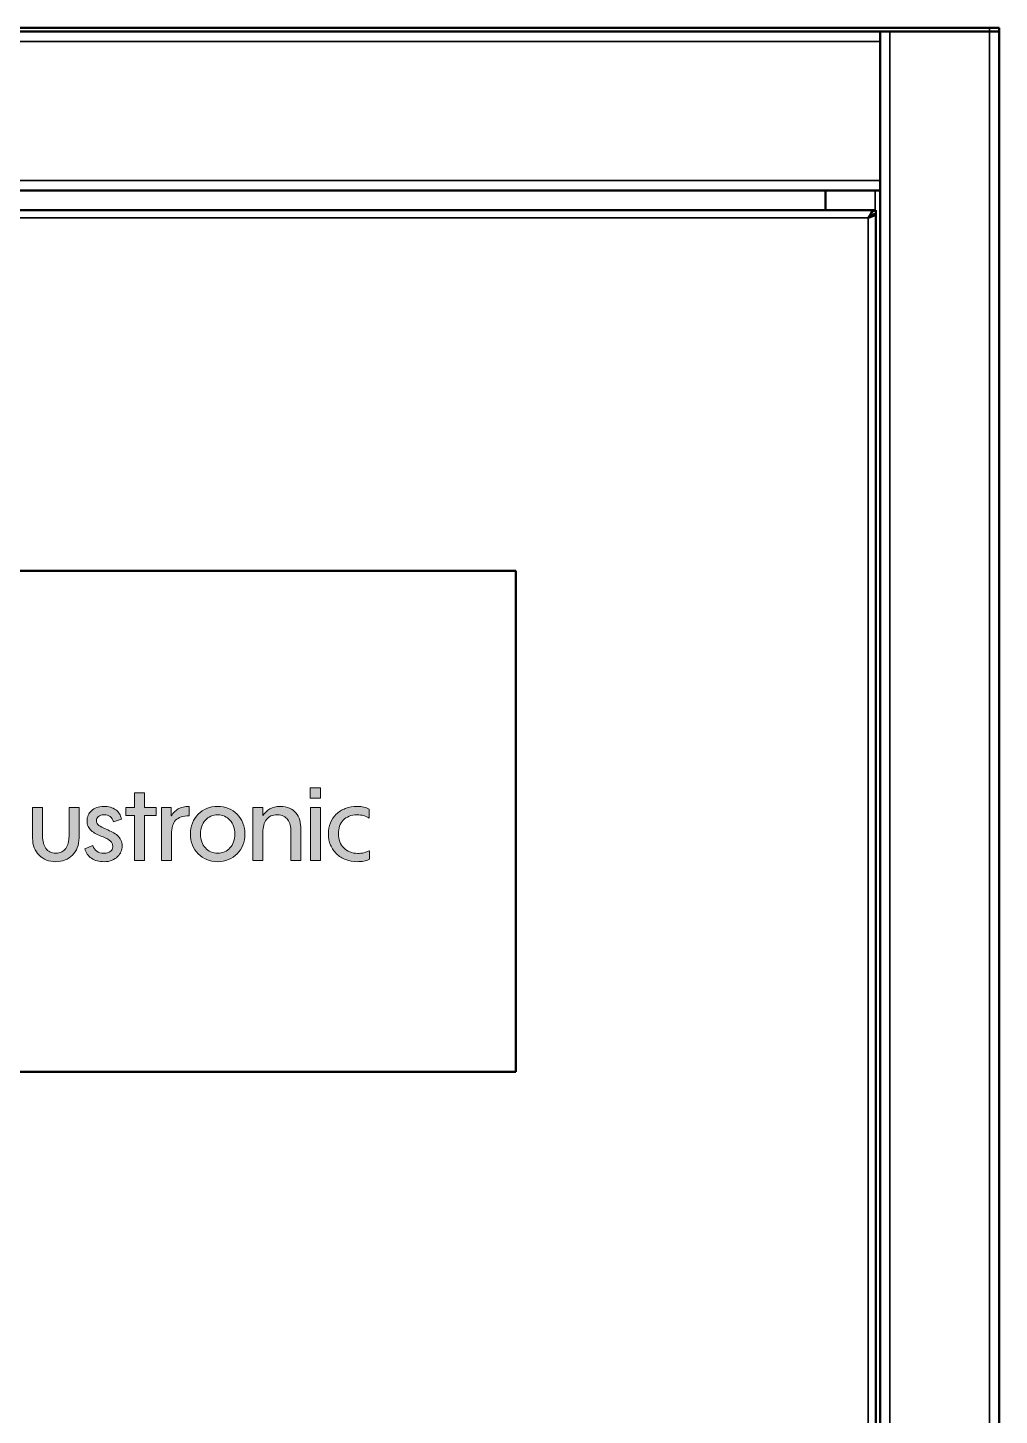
# Model space of a CAD drawing. Header units: millimetres. Extents: x 0 to 62, y -17 to 160.
# Drawn here: x 31.06 to 62.11, y 115.64 to 160 of the extents above; entities that cross this region are included whole.
import ezdxf

# ---------------------------------------------------------------- set-up
doc = ezdxf.new("R2010")
doc.units = ezdxf.units.MM
doc.layers.add('Visible (ANSI)', color=7, linetype='Continuous', lineweight=50)
doc.layers.add('Visible Narrow (ANSI)', color=7, linetype='Continuous', lineweight=35)

msp = doc.modelspace()

# ---------------------------------------------------------------- hatches: boundary and pattern name
at = {"linetype": 'ByBlock', "lineweight": 18}
h = msp.add_hatch(color=0, dxfattribs=at)
h.dxf.hatch_style = 1
h.paths.add_polyline_path([(34.795, 134.819), (35.17, 134.819), (35.17, 135.071), (34.795, 135.071), (34.795, 135.545), (34.475, 135.545), (34.475, 135.071), (34.201, 135.071), (34.201, 134.819), (34.475, 134.819), (34.475, 133.375), (34.795, 133.375)])
h = msp.add_hatch(color=0, dxfattribs=at)
h.dxf.hatch_style = 1
edge = h.paths.add_edge_path()
edge.add_spline(control_points=[(38.258, 134.535), (38.258, 134.237), (38.258, 133.879), (38.258, 133.64)], knot_values=[20.249985, 20.249985, 20.249985, 20.249985, 20.624977, 20.624977, 20.624977, 20.624977], degree=3, periodic=0)
edge.add_spline(control_points=[(38.258, 133.64), (38.258, 133.581), (38.258, 133.529), (38.258, 133.487)], knot_values=[20.156237, 20.156237, 20.156237, 20.156237, 20.249985, 20.249985, 20.249985, 20.249985], degree=3, periodic=0)
edge.add_spline(control_points=[(38.258, 133.487), (38.258, 133.445), (38.258, 133.413), (38.258, 133.394)], knot_values=[20.062489, 20.062489, 20.062489, 20.062489, 20.156237, 20.156237, 20.156237, 20.156237], degree=3, periodic=0)
edge.add_spline(control_points=[(38.258, 133.375), (38.258, 133.375), (38.258, 133.375), (38.258, 133.375), (38.258, 133.375), (38.258, 133.375), (38.258, 133.375)], knot_values=[19.998037, 19.998037, 19.998037, 19.998037, 20.000468, 20.000468, 20.000468, 20.002431, 20.002431, 20.002431, 20.002431], degree=3, periodic=0)
edge.add_spline(control_points=[(38.263, 133.375), (38.265, 133.375), (38.268, 133.375), (38.271, 133.375)], knot_values=[19.874992, 19.874992, 19.874992, 19.874992, 19.921867, 19.921867, 19.921867, 19.921867], degree=3, periodic=0)
edge.add_spline(control_points=[(38.271, 133.375), (38.285, 133.375), (38.306, 133.375), (38.332, 133.375)], knot_values=[19.687496, 19.687496, 19.687496, 19.687496, 19.874992, 19.874992, 19.874992, 19.874992], degree=3, periodic=0)
edge.add_spline(control_points=[(38.332, 133.375), (38.358, 133.375), (38.388, 133.375), (38.418, 133.375)], knot_values=[19.5, 19.5, 19.5, 19.5, 19.687496, 19.687496, 19.687496, 19.687496], degree=3, periodic=0)
edge.add_spline(control_points=[(38.418, 133.375), (38.448, 133.375), (38.478, 133.375), (38.503, 133.375)], knot_values=[19.312504, 19.312504, 19.312504, 19.312504, 19.5, 19.5, 19.5, 19.5], degree=3, periodic=0)
edge.add_spline(control_points=[(38.503, 133.375), (38.529, 133.375), (38.551, 133.375), (38.564, 133.375)], knot_values=[19.125007, 19.125007, 19.125007, 19.125007, 19.312504, 19.312504, 19.312504, 19.312504], degree=3, periodic=0)
edge.add_spline(control_points=[(38.577, 133.375), (38.577, 133.375), (38.577, 133.375), (38.577, 133.375), (38.577, 133.375), (38.577, 133.375), (38.577, 133.375)], knot_values=[18.999033, 18.999033, 18.999033, 18.999033, 19.003926, 19.003926, 19.003926, 19.004893, 19.004893, 19.004893, 19.004893], degree=3, periodic=0)
edge.add_spline(control_points=[(38.577, 133.385), (38.577, 133.395), (38.577, 133.412), (38.577, 133.434)], knot_values=[18.843763, 18.843763, 18.843763, 18.843763, 18.937511, 18.937511, 18.937511, 18.937511], degree=3, periodic=0)
edge.add_spline(control_points=[(38.577, 133.434), (38.577, 133.456), (38.577, 133.484), (38.577, 133.515)], knot_values=[18.750015, 18.750015, 18.750015, 18.750015, 18.843763, 18.843763, 18.843763, 18.843763], degree=3, periodic=0)
edge.add_spline(control_points=[(38.577, 133.515), (38.577, 133.641), (38.577, 133.83), (38.577, 133.987)], knot_values=[18.375023, 18.375023, 18.375023, 18.375023, 18.750015, 18.750015, 18.750015, 18.750015], degree=3, periodic=0)
edge.add_spline(control_points=[(38.577, 133.987), (38.577, 134.144), (38.577, 134.27), (38.577, 134.27), (38.577, 134.449), (38.616, 134.588), (38.692, 134.688)], knot_values=[17, 17, 17, 17, 17.375023, 17.375023, 17.375023, 18.375023, 18.375023, 18.375023, 18.375023], degree=3, periodic=0)
edge.add_spline(control_points=[(38.692, 134.688), (38.768, 134.789), (38.883, 134.839), (39.036, 134.839)], knot_values=[16, 16, 16, 16, 17, 17, 17, 17], degree=3, periodic=0)
edge.add_spline(control_points=[(39.036, 134.839), (39.116, 134.839), (39.183, 134.824), (39.238, 134.797)], knot_values=[15, 15, 15, 15, 16, 16, 16, 16], degree=3, periodic=0)
edge.add_spline(control_points=[(39.238, 134.797), (39.293, 134.768), (39.338, 134.73), (39.372, 134.682)], knot_values=[14, 14, 14, 14, 15, 15, 15, 15], degree=3, periodic=0)
edge.add_spline(control_points=[(39.372, 134.682), (39.406, 134.633), (39.431, 134.577), (39.448, 134.512)], knot_values=[13, 13, 13, 13, 14, 14, 14, 14], degree=3, periodic=0)
edge.add_spline(control_points=[(39.448, 134.512), (39.464, 134.448), (39.472, 134.378), (39.472, 134.305)], knot_values=[12, 12, 12, 12, 13, 13, 13, 13], degree=3, periodic=0)
edge.add_spline(control_points=[(39.472, 134.305), (39.472, 134.305), (39.472, 133.375), (39.472, 133.375), (39.472, 133.375), (39.472, 133.375), (39.472, 133.375)], knot_values=[10.99999, 10.99999, 10.99999, 10.99999, 11.99999, 11.99999, 11.99999, 12, 12, 12, 12], degree=3, periodic=0)
edge.add_spline(control_points=[(39.472, 133.375), (39.472, 133.375), (39.792, 133.375), (39.792, 133.375)], knot_values=[10.00001, 10.00001, 10.00001, 10.00001, 10.99999, 10.99999, 10.99999, 10.99999], degree=3, periodic=0)
edge.add_spline(control_points=[(39.792, 133.375), (39.792, 133.375), (39.792, 134.37), (39.792, 134.37)], knot_values=[9.00001, 9.00001, 9.00001, 9.00001, 9.99999, 9.99999, 9.99999, 9.99999], degree=3, periodic=0)
edge.add_spline(control_points=[(39.792, 134.37), (39.792, 134.476), (39.779, 134.574), (39.753, 134.664)], knot_values=[8, 8, 8, 8, 9, 9, 9, 9], degree=3, periodic=0)
edge.add_spline(control_points=[(39.753, 134.664), (39.727, 134.754), (39.687, 134.833), (39.634, 134.898)], knot_values=[7, 7, 7, 7, 8, 8, 8, 8], degree=3, periodic=0)
edge.add_spline(control_points=[(39.634, 134.898), (39.58, 134.964), (39.511, 135.015), (39.428, 135.052)], knot_values=[6, 6, 6, 6, 7, 7, 7, 7], degree=3, periodic=0)
edge.add_spline(control_points=[(39.428, 135.052), (39.346, 135.088), (39.248, 135.107), (39.136, 135.107)], knot_values=[5, 5, 5, 5, 6, 6, 6, 6], degree=3, periodic=0)
edge.add_spline(control_points=[(39.136, 135.107), (38.999, 135.107), (38.885, 135.08), (38.797, 135.029)], knot_values=[4, 4, 4, 4, 5, 5, 5, 5], degree=3, periodic=0)
edge.add_spline(control_points=[(38.797, 135.029), (38.709, 134.977), (38.637, 134.907), (38.58, 134.816)], knot_values=[3, 3, 3, 3, 4, 4, 4, 4], degree=3, periodic=0)
edge.add_spline(control_points=[(38.571, 134.816), (38.571, 134.816), (38.571, 135.071), (38.571, 135.071), (38.571, 135.071), (38.571, 135.071), (38.571, 135.071)], knot_values=[0.99999, 0.99999, 0.99999, 0.99999, 1.99998, 1.99998, 1.99998, 1.99999, 1.99999, 1.99999, 1.99999], degree=3, periodic=0)
edge.add_spline(control_points=[(38.571, 135.071), (38.571, 135.071), (38.258, 135.071), (38.258, 135.071)], knot_values=[0.00001, 0.00001, 0.00001, 0.00001, 0.99999, 0.99999, 0.99999, 0.99999], degree=3, periodic=0)
edge.add_spline(control_points=[(38.258, 135.071), (38.258, 135.071), (38.258, 134.833), (38.258, 134.535)], knot_values=[20.624977, 20.624977, 20.624977, 20.624977, 21, 21, 21, 21], degree=3, periodic=0)
h.paths.add_polyline_path([(40.097, 133.375), (40.417, 133.375), (40.417, 135.07), (40.097, 135.07)])
h.paths.add_polyline_path([(40.092, 135.371), (40.423, 135.371), (40.423, 135.7), (40.092, 135.7)])
edge = h.paths.add_edge_path()
edge.add_spline(control_points=[(41.029, 134.475), (41.056, 134.55), (41.095, 134.613), (41.145, 134.667)], knot_values=[16, 16, 16, 16, 17, 17, 17, 17], degree=3, periodic=0)
edge.add_spline(control_points=[(41.145, 134.667), (41.196, 134.721), (41.258, 134.763), (41.331, 134.793)], knot_values=[15, 15, 15, 15, 16, 16, 16, 16], degree=3, periodic=0)
edge.add_spline(control_points=[(41.331, 134.793), (41.405, 134.823), (41.488, 134.839), (41.583, 134.839)], knot_values=[14, 14, 14, 14, 15, 15, 15, 15], degree=3, periodic=0)
edge.add_spline(control_points=[(41.583, 134.839), (41.743, 134.839), (41.874, 134.803), (41.978, 134.732)], knot_values=[13, 13, 13, 13, 14, 14, 14, 14], degree=3, periodic=0)
edge.add_spline(control_points=[(41.978, 134.732), (41.978, 134.732), (41.978, 135.022), (41.978, 135.022)], knot_values=[12.00001, 12.00001, 12.00001, 12.00001, 13, 13, 13, 13], degree=3, periodic=0)
edge.add_spline(control_points=[(41.978, 135.022), (41.921, 135.048), (41.863, 135.069), (41.801, 135.084)], knot_values=[11, 11, 11, 11, 12, 12, 12, 12], degree=3, periodic=0)
edge.add_spline(control_points=[(41.801, 135.084), (41.739, 135.099), (41.671, 135.107), (41.596, 135.107)], knot_values=[10, 10, 10, 10, 11, 11, 11, 11], degree=3, periodic=0)
edge.add_spline(control_points=[(41.596, 135.107), (41.455, 135.107), (41.326, 135.084), (41.211, 135.041)], knot_values=[9, 9, 9, 9, 10, 10, 10, 10], degree=3, periodic=0)
edge.add_spline(control_points=[(41.211, 135.041), (41.098, 134.996), (41, 134.935), (40.919, 134.856)], knot_values=[8, 8, 8, 8, 9, 9, 9, 9], degree=3, periodic=0)
edge.add_spline(control_points=[(40.919, 134.856), (40.839, 134.778), (40.777, 134.685), (40.733, 134.578)], knot_values=[7, 7, 7, 7, 8, 8, 8, 8], degree=3, periodic=0)
edge.add_spline(control_points=[(40.733, 134.578), (40.691, 134.472), (40.669, 134.356), (40.669, 134.231)], knot_values=[6, 6, 6, 6, 7, 7, 7, 7], degree=3, periodic=0)
edge.add_spline(control_points=[(40.669, 134.231), (40.669, 134.099), (40.693, 133.98), (40.738, 133.871)], knot_values=[5, 5, 5, 5, 6, 6, 6, 6], degree=3, periodic=0)
edge.add_spline(control_points=[(40.738, 133.871), (40.785, 133.762), (40.848, 133.669), (40.931, 133.59)], knot_values=[4, 4, 4, 4, 5, 5, 5, 5], degree=3, periodic=0)
edge.add_spline(control_points=[(40.931, 133.59), (41.012, 133.512), (41.11, 133.45), (41.223, 133.406)], knot_values=[3, 3, 3, 3, 4, 4, 4, 4], degree=3, periodic=0)
edge.add_spline(control_points=[(41.223, 133.406), (41.336, 133.362), (41.459, 133.34), (41.593, 133.34)], knot_values=[2, 2, 2, 2, 3, 3, 3, 3], degree=3, periodic=0)
edge.add_spline(control_points=[(41.593, 133.34), (41.664, 133.34), (41.732, 133.346), (41.798, 133.358)], knot_values=[1, 1, 1, 1, 2, 2, 2, 2], degree=3, periodic=0)
edge.add_spline(control_points=[(41.798, 133.358), (41.864, 133.369), (41.927, 133.389), (41.986, 133.418)], knot_values=[0, 0, 0, 0, 1, 1, 1, 1], degree=3, periodic=0)
edge.add_spline(control_points=[(41.986, 133.418), (41.986, 133.418), (41.986, 133.692), (41.986, 133.692)], knot_values=[24.00001, 24.00001, 24.00001, 24.00001, 24.99999, 24.99999, 24.99999, 24.99999], degree=3, periodic=0)
edge.add_spline(control_points=[(41.986, 133.692), (41.93, 133.664), (41.871, 133.642), (41.806, 133.627)], knot_values=[23, 23, 23, 23, 24, 24, 24, 24], degree=3, periodic=0)
edge.add_spline(control_points=[(41.806, 133.627), (41.741, 133.612), (41.675, 133.605), (41.606, 133.605)], knot_values=[22, 22, 22, 22, 23, 23, 23, 23], degree=3, periodic=0)
edge.add_spline(control_points=[(41.606, 133.605), (41.515, 133.605), (41.432, 133.62), (41.357, 133.65)], knot_values=[21, 21, 21, 21, 22, 22, 22, 22], degree=3, periodic=0)
edge.add_spline(control_points=[(41.357, 133.65), (41.282, 133.68), (41.216, 133.723), (41.162, 133.779)], knot_values=[20, 20, 20, 20, 21, 21, 21, 21], degree=3, periodic=0)
edge.add_spline(control_points=[(41.162, 133.779), (41.106, 133.835), (41.064, 133.901), (41.034, 133.978)], knot_values=[19, 19, 19, 19, 20, 20, 20, 20], degree=3, periodic=0)
edge.add_spline(control_points=[(41.034, 133.978), (41.003, 134.054), (40.989, 134.14), (40.989, 134.235)], knot_values=[18, 18, 18, 18, 19, 19, 19, 19], degree=3, periodic=0)
edge.add_spline(control_points=[(40.989, 134.235), (40.989, 134.321), (41.002, 134.401), (41.029, 134.475)], knot_values=[17, 17, 17, 17, 18, 18, 18, 18], degree=3, periodic=0)
h = msp.add_hatch(color=0, dxfattribs=at)
h.dxf.hatch_style = 1
edge = h.paths.add_edge_path()
edge.add_spline(control_points=[(32.956, 134.651), (32.956, 134.58), (32.968, 134.519), (32.991, 134.469)], knot_values=[11, 11, 11, 11, 12, 12, 12, 12], degree=3, periodic=0)
edge.add_spline(control_points=[(32.991, 134.469), (33.016, 134.418), (33.048, 134.374), (33.09, 134.334)], knot_values=[10, 10, 10, 10, 11, 11, 11, 11], degree=3, periodic=0)
edge.add_spline(control_points=[(33.09, 134.334), (33.132, 134.295), (33.182, 134.262), (33.24, 134.233)], knot_values=[9, 9, 9, 9, 10, 10, 10, 10], degree=3, periodic=0)
edge.add_spline(control_points=[(33.24, 134.233), (33.298, 134.204), (33.361, 134.177), (33.428, 134.15)], knot_values=[8, 8, 8, 8, 9, 9, 9, 9], degree=3, periodic=0)
edge.add_spline(control_points=[(33.428, 134.15), (33.492, 134.125), (33.547, 134.1), (33.592, 134.076)], knot_values=[7, 7, 7, 7, 8, 8, 8, 8], degree=3, periodic=0)
edge.add_spline(control_points=[(33.592, 134.076), (33.638, 134.052), (33.674, 134.028), (33.7, 134.003)], knot_values=[6, 6, 6, 6, 7, 7, 7, 7], degree=3, periodic=0)
edge.add_spline(control_points=[(33.7, 134.003), (33.727, 133.978), (33.747, 133.951), (33.758, 133.921)], knot_values=[5, 5, 5, 5, 6, 6, 6, 6], degree=3, periodic=0)
edge.add_spline(control_points=[(33.758, 133.921), (33.77, 133.891), (33.777, 133.857), (33.777, 133.818)], knot_values=[4, 4, 4, 4, 5, 5, 5, 5], degree=3, periodic=0)
edge.add_spline(control_points=[(33.777, 133.818), (33.777, 133.751), (33.751, 133.7), (33.7, 133.664)], knot_values=[3, 3, 3, 3, 4, 4, 4, 4], degree=3, periodic=0)
edge.add_spline(control_points=[(33.7, 133.664), (33.65, 133.629), (33.586, 133.61), (33.508, 133.608)], knot_values=[2, 2, 2, 2, 3, 3, 3, 3], degree=3, periodic=0)
edge.add_spline(control_points=[(33.508, 133.608), (33.403, 133.608), (33.322, 133.629), (33.266, 133.671)], knot_values=[1, 1, 1, 1, 2, 2, 2, 2], degree=3, periodic=0)
edge.add_spline(control_points=[(33.266, 133.671), (33.21, 133.713), (33.167, 133.774), (33.137, 133.853)], knot_values=[0, 0, 0, 0, 1, 1, 1, 1], degree=3, periodic=0)
edge.add_spline(control_points=[(33.137, 133.853), (33.137, 133.853), (32.882, 133.753), (32.882, 133.753)], knot_values=[34.00001, 34.00001, 34.00001, 34.00001, 34.99999, 34.99999, 34.99999, 34.99999], degree=3, periodic=0)
edge.add_spline(control_points=[(32.882, 133.753), (32.914, 133.624), (32.986, 133.523), (33.096, 133.449)], knot_values=[33, 33, 33, 33, 34, 34, 34, 34], degree=3, periodic=0)
edge.add_spline(control_points=[(33.096, 133.449), (33.208, 133.376), (33.343, 133.34), (33.502, 133.34)], knot_values=[32, 32, 32, 32, 33, 33, 33, 33], degree=3, periodic=0)
edge.add_spline(control_points=[(33.502, 133.34), (33.599, 133.34), (33.683, 133.355), (33.755, 133.385)], knot_values=[31, 31, 31, 31, 32, 32, 32, 32], degree=3, periodic=0)
edge.add_spline(control_points=[(33.755, 133.385), (33.827, 133.415), (33.887, 133.454), (33.934, 133.501)], knot_values=[30, 30, 30, 30, 31, 31, 31, 31], degree=3, periodic=0)
edge.add_spline(control_points=[(33.934, 133.501), (33.982, 133.549), (34.018, 133.602), (34.041, 133.659)], knot_values=[29, 29, 29, 29, 30, 30, 30, 30], degree=3, periodic=0)
edge.add_spline(control_points=[(34.041, 133.659), (34.064, 133.718), (34.077, 133.775), (34.077, 133.831)], knot_values=[28, 28, 28, 28, 29, 29, 29, 29], degree=3, periodic=0)
edge.add_spline(control_points=[(34.077, 133.831), (34.077, 133.909), (34.064, 133.975), (34.038, 134.029)], knot_values=[27, 27, 27, 27, 28, 28, 28, 28], degree=3, periodic=0)
edge.add_spline(control_points=[(34.038, 134.029), (34.012, 134.085), (33.977, 134.133), (33.931, 134.175)], knot_values=[26, 26, 26, 26, 27, 27, 27, 27], degree=3, periodic=0)
edge.add_spline(control_points=[(33.931, 134.175), (33.886, 134.217), (33.833, 134.253), (33.771, 134.285)], knot_values=[25, 25, 25, 25, 26, 26, 26, 26], degree=3, periodic=0)
edge.add_spline(control_points=[(33.771, 134.285), (33.71, 134.316), (33.644, 134.346), (33.573, 134.377)], knot_values=[24, 24, 24, 24, 25, 25, 25, 25], degree=3, periodic=0)
edge.add_spline(control_points=[(33.573, 134.377), (33.463, 134.423), (33.383, 134.465), (33.334, 134.501)], knot_values=[23, 23, 23, 23, 24, 24, 24, 24], degree=3, periodic=0)
edge.add_spline(control_points=[(33.334, 134.501), (33.284, 134.537), (33.259, 134.587), (33.259, 134.654)], knot_values=[22, 22, 22, 22, 23, 23, 23, 23], degree=3, periodic=0)
edge.add_spline(control_points=[(33.259, 134.654), (33.259, 134.704), (33.279, 134.747), (33.319, 134.784)], knot_values=[21, 21, 21, 21, 22, 22, 22, 22], degree=3, periodic=0)
edge.add_spline(control_points=[(33.319, 134.784), (33.359, 134.821), (33.417, 134.838), (33.492, 134.838)], knot_values=[20, 20, 20, 20, 21, 21, 21, 21], degree=3, periodic=0)
edge.add_spline(control_points=[(33.492, 134.838), (33.66, 134.838), (33.763, 134.763), (33.802, 134.612)], knot_values=[19, 19, 19, 19, 20, 20, 20, 20], degree=3, periodic=0)
edge.add_spline(control_points=[(33.802, 134.612), (33.802, 134.612), (34.054, 134.699), (34.054, 134.699)], knot_values=[18.00001, 18.00001, 18.00001, 18.00001, 19, 19, 19, 19], degree=3, periodic=0)
edge.add_spline(control_points=[(34.054, 134.699), (34.03, 134.829), (33.97, 134.929), (33.873, 134.999)], knot_values=[17, 17, 17, 17, 18, 18, 18, 18], degree=3, periodic=0)
edge.add_spline(control_points=[(33.873, 134.999), (33.777, 135.071), (33.647, 135.106), (33.486, 135.106)], knot_values=[16, 16, 16, 16, 17, 17, 17, 17], degree=3, periodic=0)
edge.add_spline(control_points=[(33.486, 135.106), (33.404, 135.106), (33.331, 135.094), (33.266, 135.07)], knot_values=[15, 15, 15, 15, 16, 16, 16, 16], degree=3, periodic=0)
edge.add_spline(control_points=[(33.266, 135.07), (33.201, 135.045), (33.146, 135.011), (33.099, 134.971)], knot_values=[14, 14, 14, 14, 15, 15, 15, 15], degree=3, periodic=0)
edge.add_spline(control_points=[(33.099, 134.971), (33.054, 134.93), (33.018, 134.882), (32.993, 134.825)], knot_values=[13, 13, 13, 13, 14, 14, 14, 14], degree=3, periodic=0)
edge.add_spline(control_points=[(32.993, 134.825), (32.968, 134.77), (32.956, 134.711), (32.956, 134.651)], knot_values=[12, 12, 12, 12, 13, 13, 13, 13], degree=3, periodic=0)
edge = h.paths.add_edge_path()
edge.add_spline(control_points=[(32.381, 135.071), (32.381, 135.071), (32.381, 134.141), (32.381, 134.141)], knot_values=[10.00001, 10.00001, 10.00001, 10.00001, 10.99999, 10.99999, 10.99999, 10.99999], degree=3, periodic=0)
edge.add_spline(control_points=[(32.381, 134.141), (32.381, 134.068), (32.373, 133.998), (32.356, 133.934)], knot_values=[9, 9, 9, 9, 10, 10, 10, 10], degree=3, periodic=0)
edge.add_spline(control_points=[(32.356, 133.934), (32.338, 133.869), (32.313, 133.813), (32.278, 133.765)], knot_values=[8, 8, 8, 8, 9, 9, 9, 9], degree=3, periodic=0)
edge.add_spline(control_points=[(32.278, 133.765), (32.244, 133.716), (32.2, 133.677), (32.147, 133.65)], knot_values=[7, 7, 7, 7, 8, 8, 8, 8], degree=3, periodic=0)
edge.add_spline(control_points=[(32.147, 133.65), (32.095, 133.622), (32.031, 133.608), (31.958, 133.608)], knot_values=[6, 6, 6, 6, 7, 7, 7, 7], degree=3, periodic=0)
edge.add_spline(control_points=[(31.958, 133.608), (31.886, 133.608), (31.822, 133.622), (31.769, 133.65)], knot_values=[5, 5, 5, 5, 6, 6, 6, 6], degree=3, periodic=0)
edge.add_spline(control_points=[(31.769, 133.65), (31.717, 133.677), (31.673, 133.716), (31.639, 133.765)], knot_values=[4, 4, 4, 4, 5, 5, 5, 5], degree=3, periodic=0)
edge.add_spline(control_points=[(31.639, 133.765), (31.604, 133.813), (31.578, 133.869), (31.561, 133.934)], knot_values=[3, 3, 3, 3, 4, 4, 4, 4], degree=3, periodic=0)
edge.add_spline(control_points=[(31.561, 133.934), (31.544, 133.998), (31.536, 134.068), (31.536, 134.141)], knot_values=[2, 2, 2, 2, 3, 3, 3, 3], degree=3, periodic=0)
edge.add_spline(control_points=[(31.536, 134.141), (31.536, 134.141), (31.536, 135.071), (31.536, 135.071), (31.536, 135.071), (31.536, 135.071), (31.536, 135.071)], knot_values=[0.99999, 0.99999, 0.99999, 0.99999, 1.99999, 1.99999, 1.99999, 2, 2, 2, 2], degree=3, periodic=0)
edge.add_spline(control_points=[(31.536, 135.071), (31.536, 135.071), (31.216, 135.071), (31.216, 135.071)], knot_values=[0.00001, 0.00001, 0.00001, 0.00001, 0.99999, 0.99999, 0.99999, 0.99999], degree=3, periodic=0)
edge.add_spline(control_points=[(31.216, 135.071), (31.216, 135.071), (31.216, 134.092), (31.216, 134.092)], knot_values=[21.00001, 21.00001, 21.00001, 21.00001, 21.99999, 21.99999, 21.99999, 21.99999], degree=3, periodic=0)
edge.add_spline(control_points=[(31.216, 134.092), (31.216, 133.978), (31.234, 133.875), (31.27, 133.784)], knot_values=[20, 20, 20, 20, 21, 21, 21, 21], degree=3, periodic=0)
edge.add_spline(control_points=[(31.27, 133.784), (31.307, 133.692), (31.358, 133.613), (31.424, 133.546)], knot_values=[19, 19, 19, 19, 20, 20, 20, 20], degree=3, periodic=0)
edge.add_spline(control_points=[(31.424, 133.546), (31.489, 133.48), (31.568, 133.429), (31.658, 133.393)], knot_values=[18, 18, 18, 18, 19, 19, 19, 19], degree=3, periodic=0)
edge.add_spline(control_points=[(31.658, 133.393), (31.749, 133.358), (31.847, 133.34), (31.955, 133.34)], knot_values=[17, 17, 17, 17, 18, 18, 18, 18], degree=3, periodic=0)
edge.add_spline(control_points=[(31.955, 133.34), (32.065, 133.34), (32.165, 133.358), (32.256, 133.395)], knot_values=[16, 16, 16, 16, 17, 17, 17, 17], degree=3, periodic=0)
edge.add_spline(control_points=[(32.256, 133.395), (32.346, 133.431), (32.424, 133.483), (32.492, 133.55)], knot_values=[15, 15, 15, 15, 16, 16, 16, 16], degree=3, periodic=0)
edge.add_spline(control_points=[(32.492, 133.55), (32.558, 133.616), (32.61, 133.696), (32.646, 133.788)], knot_values=[14, 14, 14, 14, 15, 15, 15, 15], degree=3, periodic=0)
edge.add_spline(control_points=[(32.646, 133.788), (32.683, 133.881), (32.701, 133.985), (32.701, 134.099)], knot_values=[13, 13, 13, 13, 14, 14, 14, 14], degree=3, periodic=0)
edge.add_spline(control_points=[(32.701, 134.099), (32.701, 134.099), (32.701, 135.071), (32.701, 135.071), (32.701, 135.071), (32.701, 135.071), (32.701, 135.071)], knot_values=[11.99999, 11.99999, 11.99999, 11.99999, 12.99999, 12.99999, 12.99999, 13, 13, 13, 13], degree=3, periodic=0)
edge.add_spline(control_points=[(32.701, 135.071), (32.701, 135.071), (32.381, 135.071), (32.381, 135.071)], knot_values=[11.00001, 11.00001, 11.00001, 11.00001, 11.99999, 11.99999, 11.99999, 11.99999], degree=3, periodic=0)
h = msp.add_hatch(color=0, dxfattribs=at)
h.dxf.hatch_style = 1
edge = h.paths.add_edge_path()
edge.add_spline(control_points=[(35.335, 135.071), (35.335, 135.071), (35.335, 134.833), (35.335, 134.535)], knot_values=[10.624977, 10.624977, 10.624977, 10.624977, 11, 11, 11, 11], degree=3, periodic=0)
edge.add_spline(control_points=[(35.335, 134.535), (35.335, 134.237), (35.335, 133.879), (35.335, 133.64)], knot_values=[10.249985, 10.249985, 10.249985, 10.249985, 10.624977, 10.624977, 10.624977, 10.624977], degree=3, periodic=0)
edge.add_spline(control_points=[(35.335, 133.64), (35.335, 133.581), (35.335, 133.529), (35.335, 133.487)], knot_values=[10.156237, 10.156237, 10.156237, 10.156237, 10.249985, 10.249985, 10.249985, 10.249985], degree=3, periodic=0)
edge.add_spline(control_points=[(35.335, 133.487), (35.335, 133.445), (35.335, 133.413), (35.335, 133.394)], knot_values=[10.062489, 10.062489, 10.062489, 10.062489, 10.156237, 10.156237, 10.156237, 10.156237], degree=3, periodic=0)
edge.add_spline(control_points=[(35.335, 133.375), (35.335, 133.375), (35.335, 133.375), (35.335, 133.375), (35.335, 133.375), (35.335, 133.375), (35.335, 133.375)], knot_values=[9.998037, 9.998037, 9.998037, 9.998037, 10.000468, 10.000468, 10.000468, 10.002431, 10.002431, 10.002431, 10.002431], degree=3, periodic=0)
edge.add_spline(control_points=[(35.34, 133.375), (35.343, 133.375), (35.345, 133.375), (35.349, 133.375)], knot_values=[9.874992, 9.874992, 9.874992, 9.874992, 9.921867, 9.921867, 9.921867, 9.921867], degree=3, periodic=0)
edge.add_spline(control_points=[(35.349, 133.375), (35.362, 133.375), (35.383, 133.375), (35.409, 133.375)], knot_values=[9.687496, 9.687496, 9.687496, 9.687496, 9.874992, 9.874992, 9.874992, 9.874992], degree=3, periodic=0)
edge.add_spline(control_points=[(35.409, 133.375), (35.435, 133.375), (35.465, 133.375), (35.495, 133.375)], knot_values=[9.5, 9.5, 9.5, 9.5, 9.687496, 9.687496, 9.687496, 9.687496], degree=3, periodic=0)
edge.add_spline(control_points=[(35.495, 133.375), (35.525, 133.375), (35.555, 133.375), (35.58, 133.375)], knot_values=[9.312504, 9.312504, 9.312504, 9.312504, 9.5, 9.5, 9.5, 9.5], degree=3, periodic=0)
edge.add_spline(control_points=[(35.58, 133.375), (35.606, 133.375), (35.628, 133.375), (35.641, 133.375)], knot_values=[9.125007, 9.125007, 9.125007, 9.125007, 9.312504, 9.312504, 9.312504, 9.312504], degree=3, periodic=0)
edge.add_spline(control_points=[(35.654, 133.375), (35.654, 133.375), (35.654, 133.375), (35.654, 133.375), (35.654, 133.375), (35.654, 133.375), (35.654, 133.375)], knot_values=[8.999033, 8.999033, 8.999033, 8.999033, 9.003926, 9.003926, 9.003926, 9.004893, 9.004893, 9.004893, 9.004893], degree=3, periodic=0)
edge.add_spline(control_points=[(35.654, 133.385), (35.654, 133.394), (35.654, 133.41), (35.654, 133.431)], knot_values=[8.843763, 8.843763, 8.843763, 8.843763, 8.937511, 8.937511, 8.937511, 8.937511], degree=3, periodic=0)
edge.add_spline(control_points=[(35.654, 133.431), (35.654, 133.452), (35.654, 133.478), (35.654, 133.508)], knot_values=[8.750015, 8.750015, 8.750015, 8.750015, 8.843763, 8.843763, 8.843763, 8.843763], degree=3, periodic=0)
edge.add_spline(control_points=[(35.654, 133.508), (35.654, 133.627), (35.654, 133.807), (35.654, 133.956)], knot_values=[8.375023, 8.375023, 8.375023, 8.375023, 8.750015, 8.750015, 8.750015, 8.750015], degree=3, periodic=0)
edge.add_spline(control_points=[(35.654, 133.956), (35.654, 134.105), (35.654, 134.224), (35.654, 134.224), (35.654, 134.421), (35.699, 134.567), (35.788, 134.663)], knot_values=[7, 7, 7, 7, 7.375023, 7.375023, 7.375023, 8.375023, 8.375023, 8.375023, 8.375023], degree=3, periodic=0)
edge.add_spline(control_points=[(35.788, 134.663), (35.877, 134.758), (36.02, 134.806), (36.217, 134.806)], knot_values=[6, 6, 6, 6, 7, 7, 7, 7], degree=3, periodic=0)
edge.add_spline(control_points=[(36.217, 134.806), (36.217, 134.806), (36.217, 135.107), (36.217, 135.107)], knot_values=[5.00001, 5.00001, 5.00001, 5.00001, 6, 6, 6, 6], degree=3, periodic=0)
edge.add_spline(control_points=[(36.217, 135.107), (36.076, 135.107), (35.962, 135.08), (35.874, 135.029)], knot_values=[4, 4, 4, 4, 5, 5, 5, 5], degree=3, periodic=0)
edge.add_spline(control_points=[(35.874, 135.029), (35.786, 134.977), (35.714, 134.904), (35.658, 134.81)], knot_values=[3, 3, 3, 3, 4, 4, 4, 4], degree=3, periodic=0)
edge.add_spline(control_points=[(35.658, 134.81), (35.658, 134.81), (35.648, 134.81), (35.648, 134.81), (35.648, 134.81), (35.648, 134.81), (35.648, 134.81)], knot_values=[1.99999, 1.99999, 1.99999, 1.99999, 2.99999, 2.99999, 2.99999, 3, 3, 3, 3], degree=3, periodic=0)
edge.add_spline(control_points=[(35.648, 134.81), (35.648, 134.81), (35.648, 135.071), (35.648, 135.071), (35.648, 135.071), (35.648, 135.071), (35.648, 135.071)], knot_values=[0.99999, 0.99999, 0.99999, 0.99999, 1.99998, 1.99998, 1.99998, 1.99999, 1.99999, 1.99999, 1.99999], degree=3, periodic=0)
edge.add_spline(control_points=[(35.648, 135.071), (35.648, 135.071), (35.335, 135.071), (35.335, 135.071)], knot_values=[0.00001, 0.00001, 0.00001, 0.00001, 0.99999, 0.99999, 0.99999, 0.99999], degree=3, periodic=0)
h = msp.add_hatch(color=0, dxfattribs=at)
h.dxf.hatch_style = 1
edge = h.paths.add_edge_path()
edge.add_spline(control_points=[(37.13, 133.34), (37.255, 133.34), (37.371, 133.362), (37.478, 133.406)], knot_values=[15, 15, 15, 15, 16, 16, 16, 16], degree=3, periodic=0)
edge.add_spline(control_points=[(37.478, 133.406), (37.584, 133.45), (37.676, 133.512), (37.753, 133.591)], knot_values=[14, 14, 14, 14, 15, 15, 15, 15], degree=3, periodic=0)
edge.add_spline(control_points=[(37.753, 133.591), (37.831, 133.671), (37.892, 133.765), (37.936, 133.873)], knot_values=[13, 13, 13, 13, 14, 14, 14, 14], degree=3, periodic=0)
edge.add_spline(control_points=[(37.936, 133.873), (37.981, 133.98), (38.003, 134.098), (38.003, 134.224)], knot_values=[12, 12, 12, 12, 13, 13, 13, 13], degree=3, periodic=0)
edge.add_spline(control_points=[(38.003, 134.224), (38.003, 134.35), (37.981, 134.466), (37.936, 134.574)], knot_values=[11, 11, 11, 11, 12, 12, 12, 12], degree=3, periodic=0)
edge.add_spline(control_points=[(37.936, 134.574), (37.892, 134.681), (37.831, 134.775), (37.753, 134.854)], knot_values=[10, 10, 10, 10, 11, 11, 11, 11], degree=3, periodic=0)
edge.add_spline(control_points=[(37.753, 134.854), (37.676, 134.934), (37.584, 134.996), (37.478, 135.041)], knot_values=[9, 9, 9, 9, 10, 10, 10, 10], degree=3, periodic=0)
edge.add_spline(control_points=[(37.478, 135.041), (37.371, 135.084), (37.255, 135.106), (37.13, 135.106)], knot_values=[8, 8, 8, 8, 9, 9, 9, 9], degree=3, periodic=0)
edge.add_spline(control_points=[(37.13, 135.106), (37.005, 135.106), (36.89, 135.084), (36.783, 135.041)], knot_values=[7, 7, 7, 7, 8, 8, 8, 8], degree=3, periodic=0)
edge.add_spline(control_points=[(36.783, 135.041), (36.676, 134.996), (36.585, 134.934), (36.507, 134.854)], knot_values=[6, 6, 6, 6, 7, 7, 7, 7], degree=3, periodic=0)
edge.add_spline(control_points=[(36.507, 134.854), (36.429, 134.775), (36.369, 134.681), (36.326, 134.574)], knot_values=[5, 5, 5, 5, 6, 6, 6, 6], degree=3, periodic=0)
edge.add_spline(control_points=[(36.326, 134.574), (36.283, 134.466), (36.262, 134.35), (36.262, 134.224)], knot_values=[4, 4, 4, 4, 5, 5, 5, 5], degree=3, periodic=0)
edge.add_spline(control_points=[(36.262, 134.224), (36.262, 134.098), (36.283, 133.98), (36.326, 133.873)], knot_values=[3, 3, 3, 3, 4, 4, 4, 4], degree=3, periodic=0)
edge.add_spline(control_points=[(36.326, 133.873), (36.369, 133.765), (36.429, 133.671), (36.507, 133.591)], knot_values=[2, 2, 2, 2, 3, 3, 3, 3], degree=3, periodic=0)
edge.add_spline(control_points=[(36.507, 133.591), (36.585, 133.512), (36.676, 133.45), (36.783, 133.406)], knot_values=[1, 1, 1, 1, 2, 2, 2, 2], degree=3, periodic=0)
edge.add_spline(control_points=[(36.783, 133.406), (36.89, 133.362), (37.005, 133.34), (37.13, 133.34)], knot_values=[0, 0, 0, 0, 1, 1, 1, 1], degree=3, periodic=0)
edge = h.paths.add_edge_path(flags=16)
edge.add_spline(control_points=[(37.524, 133.781), (37.474, 133.726), (37.417, 133.683), (37.35, 133.653)], knot_values=[1, 1, 1, 1, 2, 2, 2, 2], degree=3, periodic=0)
edge.add_spline(control_points=[(37.35, 133.653), (37.284, 133.623), (37.21, 133.608), (37.13, 133.608)], knot_values=[0, 0, 0, 0, 1, 1, 1, 1], degree=3, periodic=0)
edge.add_spline(control_points=[(36.912, 133.653), (36.845, 133.683), (36.787, 133.726), (36.738, 133.781)], knot_values=[14, 14, 14, 14, 15, 15, 15, 15], degree=3, periodic=0)
edge.add_spline(control_points=[(36.738, 133.781), (36.69, 133.835), (36.651, 133.9), (36.623, 133.976)], knot_values=[13, 13, 13, 13, 14, 14, 14, 14], degree=3, periodic=0)
edge.add_spline(control_points=[(36.623, 133.976), (36.595, 134.052), (36.581, 134.134), (36.581, 134.224), (36.581, 134.315), (36.595, 134.397), (36.623, 134.472)], knot_values=[11, 11, 11, 11, 12, 12, 12, 13, 13, 13, 13], degree=3, periodic=0)
edge.add_spline(control_points=[(36.738, 134.665), (36.787, 134.721), (36.845, 134.763), (36.912, 134.793)], knot_values=[9, 9, 9, 9, 10, 10, 10, 10], degree=3, periodic=0)
edge.add_spline(control_points=[(36.912, 134.793), (36.98, 134.824), (37.053, 134.838), (37.13, 134.838)], knot_values=[8, 8, 8, 8, 9, 9, 9, 9], degree=3, periodic=0)
edge.add_spline(control_points=[(37.35, 134.793), (37.417, 134.763), (37.474, 134.721), (37.524, 134.665)], knot_values=[6, 6, 6, 6, 7, 7, 7, 7], degree=3, periodic=0)
edge.add_spline(control_points=[(37.524, 134.665), (37.574, 134.611), (37.613, 134.546), (37.641, 134.472)], knot_values=[5, 5, 5, 5, 6, 6, 6, 6], degree=3, periodic=0)
edge.add_spline(control_points=[(37.641, 134.472), (37.669, 134.397), (37.682, 134.315), (37.682, 134.224), (37.682, 134.134), (37.669, 134.052), (37.641, 133.976)], knot_values=[3, 3, 3, 3, 4, 4, 4, 5, 5, 5, 5], degree=3, periodic=0)

# ---------------------------------------------------------------- linework, layer by layer
at = {"color": 0, "linetype": 'ByBlock', "lineweight": 18}
for points in [[(34.201, 135.071), (34.475, 135.071), (34.475, 135.545), (34.795, 135.545), (34.795, 135.071), (35.17, 135.071), (35.17, 134.819), (34.795, 134.819), (34.795, 133.375), (34.475, 133.375), (34.475, 134.819), (34.201, 134.819), (34.201, 135.071)], [(40.423, 135.371), (40.092, 135.371), (40.092, 135.7), (40.423, 135.7), (40.423, 135.371)], [(40.097, 133.375), (40.417, 133.375), (40.417, 135.07), (40.097, 135.07), (40.097, 133.375)]]:
    msp.add_lwpolyline(points, dxfattribs=at)
for points, knots in [([(31.216, 135.071), (31.216, 135.071), (31.536, 135.071), (31.536, 135.071), (31.536, 135.071), (31.536, 134.141), (31.536, 134.141), (31.536, 134.068), (31.544, 133.998), (31.561, 133.934), (31.578, 133.869), (31.604, 133.813), (31.639, 133.765), (31.673, 133.716), (31.717, 133.677), (31.769, 133.65), (31.822, 133.622), (31.886, 133.608), (31.958, 133.608), (32.031, 133.608), (32.095, 133.622), (32.147, 133.65), (32.2, 133.677), (32.244, 133.716), (32.278, 133.765), (32.313, 133.813), (32.338, 133.869), (32.356, 133.934), (32.373, 133.998), (32.381, 134.068), (32.381, 134.141), (32.381, 134.141), (32.381, 135.071), (32.381, 135.071), (32.381, 135.071), (32.701, 135.071), (32.701, 135.071), (32.701, 135.071), (32.701, 134.099), (32.701, 134.099), (32.701, 133.985), (32.683, 133.881), (32.646, 133.788), (32.61, 133.696), (32.558, 133.616), (32.492, 133.55), (32.424, 133.483), (32.346, 133.431), (32.256, 133.395), (32.165, 133.358), (32.065, 133.34), (31.955, 133.34), (31.847, 133.34), (31.749, 133.358), (31.658, 133.393), (31.568, 133.429), (31.489, 133.48), (31.424, 133.546), (31.358, 133.613), (31.307, 133.692), (31.27, 133.784), (31.234, 133.875), (31.216, 133.978), (31.216, 134.092), (31.216, 134.092), (31.216, 135.071), (31.216, 135.071)], [0, 0, 0, 0, 1, 1, 1, 2, 2, 2, 3, 3, 3, 4, 4, 4, 5, 5, 5, 6, 6, 6, 7, 7, 7, 8, 8, 8, 9, 9, 9, 10, 10, 10, 11, 11, 11, 12, 12, 12, 13, 13, 13, 14, 14, 14, 15, 15, 15, 16, 16, 16, 17, 17, 17, 18, 18, 18, 19, 19, 19, 20, 20, 20, 21, 21, 21, 22, 22, 22, 22]), ([(33.137, 133.853), (33.167, 133.774), (33.21, 133.713), (33.266, 133.671), (33.322, 133.629), (33.403, 133.608), (33.508, 133.608), (33.586, 133.61), (33.65, 133.629), (33.7, 133.664), (33.751, 133.7), (33.777, 133.751), (33.777, 133.818), (33.777, 133.857), (33.77, 133.891), (33.758, 133.921), (33.747, 133.951), (33.727, 133.978), (33.7, 134.003), (33.674, 134.028), (33.638, 134.052), (33.592, 134.076), (33.547, 134.1), (33.492, 134.125), (33.428, 134.15), (33.361, 134.177), (33.298, 134.204), (33.24, 134.233), (33.182, 134.262), (33.132, 134.295), (33.09, 134.334), (33.048, 134.374), (33.016, 134.418), (32.991, 134.469), (32.968, 134.519), (32.956, 134.58), (32.956, 134.651), (32.956, 134.711), (32.968, 134.77), (32.993, 134.825), (33.018, 134.882), (33.054, 134.93), (33.099, 134.971), (33.146, 135.011), (33.201, 135.045), (33.266, 135.07), (33.331, 135.094), (33.404, 135.106), (33.486, 135.106), (33.647, 135.106), (33.777, 135.071), (33.873, 134.999), (33.97, 134.929), (34.03, 134.829), (34.054, 134.699), (34.054, 134.699), (33.802, 134.612), (33.802, 134.612), (33.763, 134.763), (33.66, 134.838), (33.492, 134.838), (33.417, 134.838), (33.359, 134.821), (33.319, 134.784), (33.279, 134.747), (33.259, 134.704), (33.259, 134.654), (33.259, 134.587), (33.284, 134.537), (33.334, 134.501), (33.383, 134.465), (33.463, 134.423), (33.573, 134.377), (33.644, 134.346), (33.71, 134.316), (33.771, 134.285), (33.833, 134.253), (33.886, 134.217), (33.931, 134.175), (33.977, 134.133), (34.012, 134.085), (34.038, 134.029), (34.064, 133.975), (34.077, 133.909), (34.077, 133.831), (34.077, 133.775), (34.064, 133.718), (34.041, 133.659), (34.018, 133.602), (33.982, 133.549), (33.934, 133.501), (33.887, 133.454), (33.827, 133.415), (33.755, 133.385), (33.683, 133.355), (33.599, 133.34), (33.502, 133.34), (33.343, 133.34), (33.208, 133.376), (33.096, 133.449), (32.986, 133.523), (32.914, 133.624), (32.882, 133.753), (32.882, 133.753), (33.137, 133.853), (33.137, 133.853)], [0, 0, 0, 0, 1, 1, 1, 2, 2, 2, 3, 3, 3, 4, 4, 4, 5, 5, 5, 6, 6, 6, 7, 7, 7, 8, 8, 8, 9, 9, 9, 10, 10, 10, 11, 11, 11, 12, 12, 12, 13, 13, 13, 14, 14, 14, 15, 15, 15, 16, 16, 16, 17, 17, 17, 18, 18, 18, 19, 19, 19, 20, 20, 20, 21, 21, 21, 22, 22, 22, 23, 23, 23, 24, 24, 24, 25, 25, 25, 26, 26, 26, 27, 27, 27, 28, 28, 28, 29, 29, 29, 30, 30, 30, 31, 31, 31, 32, 32, 32, 33, 33, 33, 34, 34, 34, 35, 35, 35, 35]), ([(35.335, 135.071), (35.335, 135.071), (35.648, 135.071), (35.648, 135.071), (35.648, 135.071), (35.648, 134.81), (35.648, 134.81), (35.648, 134.81), (35.658, 134.81), (35.658, 134.81), (35.714, 134.904), (35.786, 134.977), (35.874, 135.029), (35.962, 135.08), (36.076, 135.107), (36.217, 135.107), (36.217, 135.107), (36.217, 134.806), (36.217, 134.806), (36.02, 134.806), (35.877, 134.758), (35.788, 134.663), (35.699, 134.567), (35.654, 134.421), (35.654, 134.224), (35.654, 134.224), (35.654, 133.375), (35.654, 133.375), (35.654, 133.375), (35.335, 133.375), (35.335, 133.375), (35.335, 133.375), (35.335, 135.071), (35.335, 135.071)], [0, 0, 0, 0, 1, 1, 1, 2, 2, 2, 3, 3, 3, 4, 4, 4, 5, 5, 5, 6, 6, 6, 7, 7, 7, 8, 8, 8, 9, 9, 9, 10, 10, 10, 11, 11, 11, 11]), ([(37.13, 133.34), (37.005, 133.34), (36.89, 133.362), (36.783, 133.406), (36.676, 133.45), (36.585, 133.512), (36.507, 133.591), (36.429, 133.671), (36.369, 133.765), (36.326, 133.873), (36.283, 133.98), (36.262, 134.098), (36.262, 134.224), (36.262, 134.35), (36.283, 134.466), (36.326, 134.574), (36.369, 134.681), (36.429, 134.775), (36.507, 134.854), (36.585, 134.934), (36.676, 134.996), (36.783, 135.041), (36.89, 135.084), (37.005, 135.106), (37.13, 135.106), (37.255, 135.106), (37.371, 135.084), (37.478, 135.041), (37.584, 134.996), (37.676, 134.934), (37.753, 134.854), (37.831, 134.775), (37.892, 134.681), (37.936, 134.574), (37.981, 134.466), (38.003, 134.35), (38.003, 134.224), (38.003, 134.098), (37.981, 133.98), (37.936, 133.873), (37.892, 133.765), (37.831, 133.671), (37.753, 133.591), (37.676, 133.512), (37.584, 133.45), (37.478, 133.406), (37.371, 133.362), (37.255, 133.34), (37.13, 133.34)], [0, 0, 0, 0, 1, 1, 1, 2, 2, 2, 3, 3, 3, 4, 4, 4, 5, 5, 5, 6, 6, 6, 7, 7, 7, 8, 8, 8, 9, 9, 9, 10, 10, 10, 11, 11, 11, 12, 12, 12, 13, 13, 13, 14, 14, 14, 15, 15, 15, 16, 16, 16, 16]), ([(38.258, 135.071), (38.258, 135.071), (38.571, 135.071), (38.571, 135.071), (38.571, 135.071), (38.571, 134.816), (38.571, 134.816), (38.571, 134.816), (38.58, 134.816), (38.58, 134.816), (38.637, 134.907), (38.709, 134.977), (38.797, 135.029), (38.885, 135.08), (38.999, 135.107), (39.136, 135.107), (39.248, 135.107), (39.346, 135.088), (39.428, 135.052), (39.511, 135.015), (39.58, 134.964), (39.634, 134.898), (39.687, 134.833), (39.727, 134.754), (39.753, 134.664), (39.779, 134.574), (39.792, 134.476), (39.792, 134.37), (39.792, 134.37), (39.792, 133.375), (39.792, 133.375), (39.792, 133.375), (39.472, 133.375), (39.472, 133.375), (39.472, 133.375), (39.472, 134.305), (39.472, 134.305), (39.472, 134.378), (39.464, 134.448), (39.448, 134.512), (39.431, 134.577), (39.406, 134.633), (39.372, 134.682), (39.338, 134.73), (39.293, 134.768), (39.238, 134.797), (39.183, 134.824), (39.116, 134.839), (39.036, 134.839), (38.883, 134.839), (38.768, 134.789), (38.692, 134.688), (38.616, 134.588), (38.577, 134.449), (38.577, 134.27), (38.577, 134.27), (38.577, 133.375), (38.577, 133.375), (38.577, 133.375), (38.258, 133.375), (38.258, 133.375), (38.258, 133.375), (38.258, 135.071), (38.258, 135.071)], [0, 0, 0, 0, 1, 1, 1, 2, 2, 2, 3, 3, 3, 4, 4, 4, 5, 5, 5, 6, 6, 6, 7, 7, 7, 8, 8, 8, 9, 9, 9, 10, 10, 10, 11, 11, 11, 12, 12, 12, 13, 13, 13, 14, 14, 14, 15, 15, 15, 16, 16, 16, 17, 17, 17, 18, 18, 18, 19, 19, 19, 20, 20, 20, 21, 21, 21, 21]), ([(41.986, 133.418), (41.927, 133.389), (41.864, 133.369), (41.798, 133.358), (41.732, 133.346), (41.664, 133.34), (41.593, 133.34), (41.459, 133.34), (41.336, 133.362), (41.223, 133.406), (41.11, 133.45), (41.012, 133.512), (40.931, 133.59), (40.848, 133.669), (40.785, 133.762), (40.738, 133.871), (40.693, 133.98), (40.669, 134.099), (40.669, 134.231), (40.669, 134.356), (40.691, 134.472), (40.733, 134.578), (40.777, 134.685), (40.839, 134.778), (40.919, 134.856), (41, 134.935), (41.098, 134.996), (41.211, 135.041), (41.326, 135.084), (41.455, 135.107), (41.596, 135.107), (41.671, 135.107), (41.739, 135.099), (41.801, 135.084), (41.863, 135.069), (41.921, 135.048), (41.978, 135.022), (41.978, 135.022), (41.978, 134.732), (41.978, 134.732), (41.874, 134.803), (41.743, 134.839), (41.583, 134.839), (41.488, 134.839), (41.405, 134.823), (41.331, 134.793), (41.258, 134.763), (41.196, 134.721), (41.145, 134.667), (41.095, 134.613), (41.056, 134.55), (41.029, 134.475), (41.002, 134.401), (40.989, 134.321), (40.989, 134.235), (40.989, 134.14), (41.003, 134.054), (41.034, 133.978), (41.064, 133.901), (41.106, 133.835), (41.162, 133.779), (41.216, 133.723), (41.282, 133.68), (41.357, 133.65), (41.432, 133.62), (41.515, 133.605), (41.606, 133.605), (41.675, 133.605), (41.741, 133.612), (41.806, 133.627), (41.871, 133.642), (41.93, 133.664), (41.986, 133.692), (41.986, 133.692), (41.986, 133.418), (41.986, 133.418)], [0, 0, 0, 0, 1, 1, 1, 2, 2, 2, 3, 3, 3, 4, 4, 4, 5, 5, 5, 6, 6, 6, 7, 7, 7, 8, 8, 8, 9, 9, 9, 10, 10, 10, 11, 11, 11, 12, 12, 12, 13, 13, 13, 14, 14, 14, 15, 15, 15, 16, 16, 16, 17, 17, 17, 18, 18, 18, 19, 19, 19, 20, 20, 20, 21, 21, 21, 22, 22, 22, 23, 23, 23, 24, 24, 24, 25, 25, 25, 25]), ([(37.13, 133.608), (37.21, 133.608), (37.284, 133.623), (37.35, 133.653), (37.417, 133.683), (37.474, 133.726), (37.524, 133.781), (37.574, 133.835), (37.613, 133.9), (37.641, 133.976), (37.669, 134.052), (37.682, 134.134), (37.682, 134.224), (37.682, 134.315), (37.669, 134.397), (37.641, 134.472), (37.613, 134.546), (37.574, 134.611), (37.524, 134.665), (37.474, 134.721), (37.417, 134.763), (37.35, 134.793), (37.284, 134.824), (37.21, 134.838), (37.13, 134.838), (37.053, 134.838), (36.98, 134.824), (36.912, 134.793), (36.845, 134.763), (36.787, 134.721), (36.738, 134.665), (36.69, 134.611), (36.651, 134.546), (36.623, 134.472), (36.595, 134.397), (36.581, 134.315), (36.581, 134.224), (36.581, 134.134), (36.595, 134.052), (36.623, 133.976), (36.651, 133.9), (36.69, 133.835), (36.738, 133.781), (36.787, 133.726), (36.845, 133.683), (36.912, 133.653), (36.98, 133.623), (37.053, 133.608), (37.13, 133.608)], [0, 0, 0, 0, 1, 1, 1, 2, 2, 2, 3, 3, 3, 4, 4, 4, 5, 5, 5, 6, 6, 6, 7, 7, 7, 8, 8, 8, 9, 9, 9, 10, 10, 10, 11, 11, 11, 12, 12, 12, 13, 13, 13, 14, 14, 14, 15, 15, 15, 16, 16, 16, 16])]:
    msp.add_open_spline(points, degree=3, knots=knots, dxfattribs=at)
at = {"layer": 'Visible (ANSI)'}
for p, q in [((61.795, 160), (0.473, 160)), ((61.795, 159.878), (0.473, 159.878)), ((58.303, 159.877), (58.303, 159.878)), ((58.303, 159.563), (58.303, 159.877)), ((58.618, 159.878), (61.795, 159.878)), ((61.795, 160), (62.109, 160)), ((62.11, 159.878), (61.795, 159.878)), ((62.109, 159.878), (62.109, 160)), ((62.11, 159.878), (62.11, 0)), ((58.303, 159.563), (58.303, 155.116)), ((58.303, 154.803), (58.303, 155.116)), ((58.303, 16.496), (58.303, 154.803)), ((58.303, 154.802), (3.964, 154.802)), ((56.557, 154.802), (56.557, 154.167)), ((4.618, 154.167), (58.161, 154.167)), ((57.922, 153.926), (57.926, 153.93)), ((58.161, 154.043), (58.129, 154.043)), ((58.161, 154.167), (58.161, 154.045)), ((58.161, 154.043), (58.161, 16.622)), ((16.122, 142.642), (46.657, 142.642)), ((46.657, 142.642), (46.657, 126.619)), ((46.657, 126.619), (16.122, 126.619))]:
    msp.add_line(p, q, dxfattribs=at)
for points, knots in [([(57.917, 153.923), (57.973, 154.011), (58.029, 154.097), (58.085, 154.138), (58.11, 154.157), (58.136, 154.167), (58.161, 154.167)], [0, 0, 0, 0, 1.080905, 1.080905, 1.080905, 1.570796, 1.570796, 1.570796, 1.570796]), ([(57.917, 153.923), (57.984, 153.976), (58.05, 154.026), (58.117, 154.04), (58.132, 154.044), (58.146, 154.045), (58.161, 154.045)], [0, 0, 0, 0, 1.28542, 1.28542, 1.28542, 1.570796, 1.570796, 1.570796, 1.570796]), ([(57.917, 153.923), (58.005, 153.951), (58.091, 153.978), (58.132, 154.006), (58.151, 154.018), (58.161, 154.03), (58.161, 154.043)], [0, 0, 0, 0, 1.080905, 1.080905, 1.080905, 1.570796, 1.570796, 1.570796, 1.570796]), ([(58.017, 153.997), (58.001, 153.98), (57.978, 153.962), (57.952, 153.945), (57.941, 153.938), (57.929, 153.931), (57.917, 153.923)], [0.6051696, 0.6051696, 0.6051696, 0.6051696, 1.2854203, 1.2854203, 1.2854203, 1.5707963, 1.5707963, 1.5707963, 1.5707963])]:
    msp.add_open_spline(points, degree=3, knots=knots, dxfattribs=at)
at = {"layer": 'Visible Narrow (ANSI)'}
for p, q in [((58.618, 159.878), (58.618, 0)), ((61.795, 160), (61.795, 159.878)), ((61.795, 0), (61.795, 159.878)), ((58.303, 159.563), (3.964, 159.563)), ((3.964, 155.116), (58.303, 155.116)), ((58.146, 154.167), (58.146, 154.802)), ((57.917, 153.923), (4.862, 153.923)), ((57.917, 16.741), (57.917, 153.923)), ((58.146, 154.043), (58.146, 154.045))]:
    msp.add_line(p, q, dxfattribs=at)

doc.saveas('drawing.dxf')
